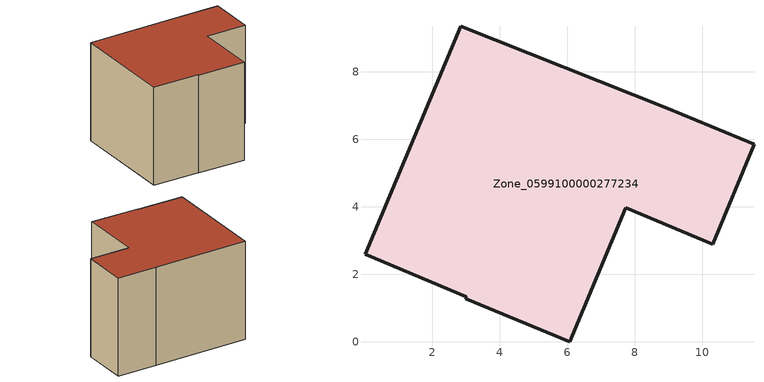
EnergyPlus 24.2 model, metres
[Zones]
Zone_0599100000277234
 floor ground (C_G): 11.54,5.86 10.31,2.9 7.73,3.97 6.07,0 3,1.28 3.02,1.33 0.03,2.59 2.85,9.36 8.96,6.93 z0
 wall outside (C_F): 10.31,2.9 11.54,5.86 8.96,6.93 2.85,9.36 0.03,2.59 3.02,1.33 3,1.28 6.07,0 7.73,3.97 10.31,2.9 z0:6.76
 roof outside (C_R): 2.85,9.36 0.03,2.59 3.02,1.33 3,1.28 6.07,0 7.73,3.97 10.31,2.9 11.54,5.86 8.96,6.93 z6.76
[BUILDING]
Pand.0599100000277234: North Axis=0; Terrain=City; Loads Convergence Tolerance Value=0.04; Temperature Convergence Tolerance Value=0.4; Solar Distribution=FullExterior; Maximum Number of Warmup Days=25; Minimum Number of Warmup Days=1
[Site:Location]
Rotterdam.The.Hague.AP_ZH_NLD Design_Conditions: Latitude=51.96; Longitude=4.45; Time Zone=1; Elevation=-4.5
[SITE:GROUNDTEMPERATURE:BUILDINGSURFACE]
18, 18, 18, 18, 18, 18, 18, 18, 18, 18, 18, 18
[MATERIAL] Thermal Absorptance=0.9; Solar Absorptance=0.7; Visible Absorptance=0.7
Name | Roughness | Thickness | Conductivity | Density | Specific Heat
G.TC.1965-1974 | MediumSmooth | 0.15 | 0.882353 | 540 | 1210
F.TC.1965-1974 | Rough | 0.3 | 0.697674 | 1920 | 840
R.TC.1965-1974 | MediumRough | 0.2 | 0.232558 | 1500 | 1000
[CONSTRUCTION]
C_G: G.TC.1965-1974
C_F: F.TC.1965-1974
C_R: R.TC.1965-1974
[ZONE]
Zone_0599100000277234: Type=1; Multiplier=1; Ceiling Height=Autocalculate; Volume=Autocalculate; Floor Area=autocalculate; Part of Total Floor Area=Yes
[ZONEINFILTRATION:DESIGNFLOWRATE]
Infil_Zone_0599100000277234: Zone or ZoneList or Space or SpaceList=Zone_0599100000277234; Schedule=AlwaysOn; Design Flow Rate Calculation Method=Flow/Area; Flow Rate per Floor Area=0.003; Constant Term Coefficient=1; Temperature Term Coefficient=0; Velocity Term Coefficient=0; Velocity Squared Term Coefficient=0
[HVACTEMPLATE:ZONE:IDEALLOADSAIRSYSTEM]
Zone_0599100000277234: Maximum Heating Supply Air Temperature=50; Minimum Cooling Supply Air Temperature=13; Maximum Heating Supply Air Humidity Ratio=0.0156; Minimum Cooling Supply Air Humidity Ratio=0.0077; Heating Limit=NoLimit; Cooling Limit=NoLimit; Dehumidification Control Type=ConstantSensibleHeatRatio; Cooling Sensible Heat Ratio=0.7; Dehumidification Setpoint=60; Humidification Control Type=None; Humidification Setpoint=30; Outdoor Air Method=None; Outdoor Air Flow Rate per Person=0.00944; Outdoor Air Flow Rate per Zone Floor Area=0; Outdoor Air Flow Rate per Zone=0; Demand Controlled Ventilation Type=None; Outdoor Air Economizer Type=NoEconomizer; Heat Recovery Type=None; Sensible Heat Recovery Effectiveness=0.7; Latent Heat Recovery Effectiveness=0.65
[ZONECONTROL:THERMOSTAT]
ThermostatControl_Zone_0599100000277234: Zone or ZoneList=Zone_0599100000277234; Control Type Schedule=DualSetpointControlType; Control 1=Thermostat_Zone_0599100000277234; Temperature Difference Between Cutout And Setpoint=0
[THERMOSTATSETPOINT:DUALSETPOINT]
Thermostat_Zone_0599100000277234: Heating Setpoint Temperature Schedule=HeatingSetpoint_Zone_0599100000277234; Cooling Setpoint Temperature Schedule=CoolingSetpoint_Zone_0599100000277234
[SCHEDULE:COMPACT]
HeatingSetpoint_Zone_0599100000277234: Through: 12/31, For: AllDays, Until: 24:00, 21
CoolingSetpoint_Zone_0599100000277234: Through: 12/31, For: AllDays, Until: 24:00, 24
DualSetpointControlType: Through: 12/31, For: AllDays, Until: 24:00, 4
AlwaysOn: Through: 12/31, For: AllDays, Until: 24:00, 1
